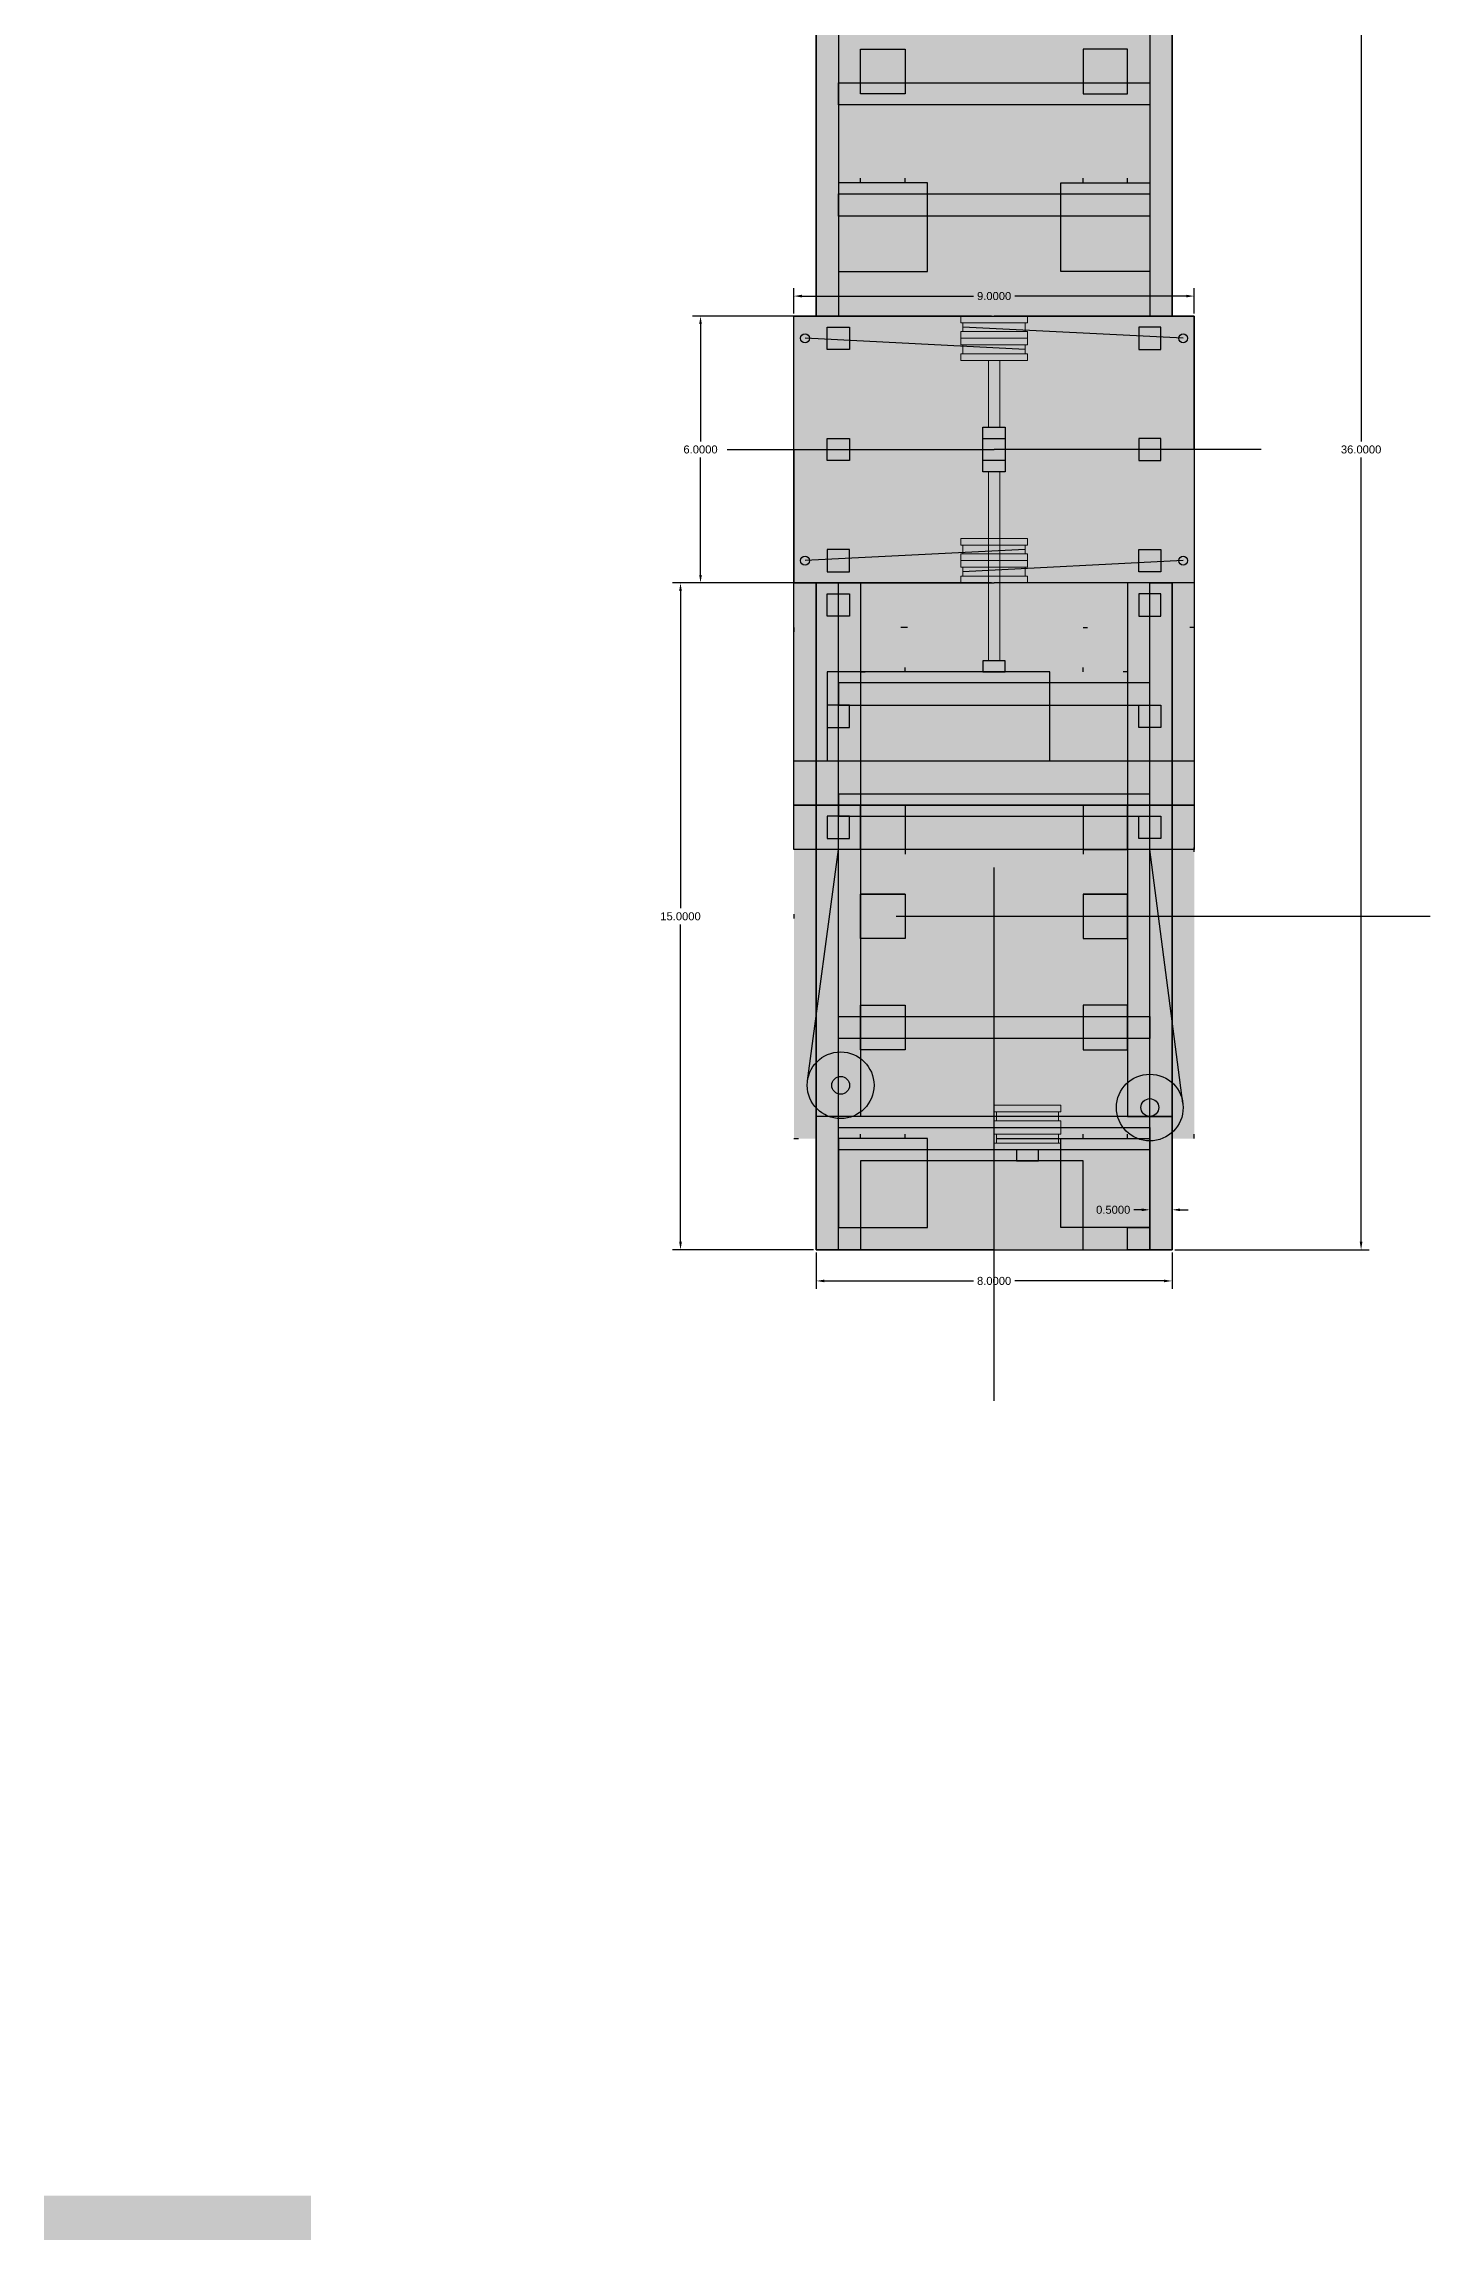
# Model space of a CAD drawing. Header units: millimetres. Extents: x -1.4 to 72, y -0.3 to 74.
# Drawn here: x -1.36 to 29.8, y -0.27 to 49.12 of the extents above; entities that cross this region are included whole.
import ezdxf

# ---------------------------------------------------------------- set-up
doc = ezdxf.new("R2010")
doc.units = ezdxf.units.MM
doc.linetypes.add('ACAD_ISO03W100', pattern=[30, 12, -18])
doc.linetypes.add('DOT', pattern=[6.35, 0, -6.35])
for name, color, linetype in [('bottom', 150, 'Continuous'), ('middle', 190, 'Continuous'), ('motor', 130, 'Continuous'), ('na', 7, 'Continuous'), ('rails', 20, 'Continuous'), ('supports', 90, 'Continuous')]:
    doc.layers.add(name, color=color, linetype=linetype)
doc.styles.get("Standard").update_dxf_attribs({"font": 'arial.ttf'})
doc.dimstyles.get("Standard").update_dxf_attribs({"dimtxt": 0.18, "dimasz": 0.18, "dimexe": 0.18, "dimexo": 0.0625, "dimgap": 0.09, "dimtad": 0, "dimtih": 1, "dimtoh": 1, "dimdec": 4, "dimzin": 0, "dimdsep": 46, "dimtxsty": 'Standard', "dimcen": 0.09, "dimadec": 0, "dimazin": 0, "dimtfac": 1, "dimtdec": 4, "dimtofl": 0, "dimtmove": 0, "dimatfit": 3, "dimfxl": 1, "dimtolj": 1, "dimtzin": 0, "dimarcsym": 0})

# ---------------------------------------------------------------- blocks, each defined once
blk = doc.blocks.new('*D14')
at = {"layer": 'na', "color": 0, "lineweight": -2, "transparency": 16777216}
for p, q in [((16, 21.938), (16, 21.12)), ((24, 21.938), (24, 21.12)), ((16.18, 21.3), (19.537, 21.3)), ((23.82, 21.3), (20.463, 21.3))]:
    blk.add_line(p, q, dxfattribs=at)
at = {"layer": 'na', "color": 0, "transparency": 16777216}
for points in [[(16.18, 21.33), (16.18, 21.27), (16, 21.3)], [(23.82, 21.33), (23.82, 21.27), (24, 21.3)]]:
    blk.add_solid(points, dxfattribs=at)
at = {"layer": 'na', "color": 0, "transparency": 16777216, "insert": (20, 21.3), "char_height": 0.18, "attachment_point": 5}
blk.add_mtext('\\A1;8.0000', dxfattribs=at)
blk = doc.blocks.new('*D16')
at = {"layer": 'na', "color": 0, "lineweight": -2, "transparency": 16777216}
for p, q in [((24.063, 58), (28.43, 58)), ((28.25, 57.82), (28.25, 40.182)), ((28.25, 22.18), (28.25, 39.818)), ((24.063, 22), (28.43, 22))]:
    blk.add_line(p, q, dxfattribs=at)
at = {"layer": 'na', "color": 0, "transparency": 16777216}
for points in [[(28.22, 57.82), (28.28, 57.82), (28.25, 58)], [(28.22, 22.18), (28.28, 22.18), (28.25, 22)]]:
    blk.add_solid(points, dxfattribs=at)
at = {"layer": 'na', "color": 0, "transparency": 16777216, "insert": (28.25, 40), "char_height": 0.18, "attachment_point": 5}
blk.add_mtext('\\A1;36.0000', dxfattribs=at)
blk = doc.blocks.new('*D17')
at = {"layer": 'na', "color": 0, "lineweight": -2, "transparency": 16777216}
for p, q in [((15.438, 37), (12.77, 37)), ((12.95, 36.82), (12.95, 29.682)), ((12.95, 22.18), (12.95, 29.318)), ((15.938, 22), (12.77, 22))]:
    blk.add_line(p, q, dxfattribs=at)
at = {"layer": 'na', "color": 0, "transparency": 16777216}
for points in [[(12.92, 36.82), (12.98, 36.82), (12.95, 37)], [(12.92, 22.18), (12.98, 22.18), (12.95, 22)]]:
    blk.add_solid(points, dxfattribs=at)
at = {"layer": 'na', "color": 0, "transparency": 16777216, "insert": (12.95, 29.5), "char_height": 0.18, "attachment_point": 5}
blk.add_mtext('\\A1;15.0000', dxfattribs=at)
blk = doc.blocks.new('*D18')
at = {"layer": 'na', "color": 0, "lineweight": -2, "transparency": 16777216}
for p, q in [((15.5, 43.062), (15.5, 43.63)), ((24.5, 43.062), (24.5, 43.63)), ((15.68, 43.45), (19.537, 43.45)), ((24.32, 43.45), (20.463, 43.45))]:
    blk.add_line(p, q, dxfattribs=at)
at = {"layer": 'na', "color": 0, "transparency": 16777216}
for points in [[(15.68, 43.48), (15.68, 43.42), (15.5, 43.45)], [(24.32, 43.48), (24.32, 43.42), (24.5, 43.45)]]:
    blk.add_solid(points, dxfattribs=at)
at = {"layer": 'na', "color": 0, "transparency": 16777216, "insert": (20, 43.45), "char_height": 0.18, "attachment_point": 5}
blk.add_mtext('\\A1;9.0000', dxfattribs=at)
blk = doc.blocks.new('*D19')
at = {"layer": 'na', "color": 0, "lineweight": -2, "transparency": 16777216}
for p, q in [((19.938, 43), (13.22, 43)), ((13.4, 42.82), (13.4, 40.182)), ((13.4, 37.18), (13.4, 39.818)), ((19.938, 37), (13.22, 37))]:
    blk.add_line(p, q, dxfattribs=at)
at = {"layer": 'na', "color": 0, "transparency": 16777216}
for points in [[(13.37, 42.82), (13.43, 42.82), (13.4, 43)], [(13.37, 37.18), (13.43, 37.18), (13.4, 37)]]:
    blk.add_solid(points, dxfattribs=at)
at = {"layer": 'na', "color": 0, "transparency": 16777216, "insert": (13.4, 40), "char_height": 0.18, "attachment_point": 5}
blk.add_mtext('\\A1;6.0000', dxfattribs=at)
blk = doc.blocks.new('*D25')
at = {"layer": 'na', "color": 0, "linetype": 'ACAD_ISO03W100', "lineweight": -2, "transparency": 16777216}
for p, q in [((23.32, 22.9), (23.14, 22.9)), ((23.5, 22.962), (23.5, 23.08)), ((24, 22.962), (24, 23.08)), ((24.18, 22.9), (24.36, 22.9))]:
    blk.add_line(p, q, dxfattribs=at)
at = {"layer": 'na', "color": 0, "linetype": 'ACAD_ISO03W100', "transparency": 16777216}
for points in [[(23.32, 22.93), (23.32, 22.87), (23.5, 22.9)], [(24.18, 22.93), (24.18, 22.87), (24, 22.9)]]:
    blk.add_solid(points, dxfattribs=at)
at = {"layer": 'na', "color": 0, "linetype": 'ACAD_ISO03W100', "transparency": 16777216, "insert": (22.677, 22.9), "char_height": 0.18, "attachment_point": 5}
blk.add_mtext('\\A1;0.5000', dxfattribs=at)

msp = doc.modelspace()

# ---------------------------------------------------------------- hatches: boundary and pattern name
at = {"layer": 'bottom', "transparency": 33554457}
h = msp.add_hatch(color=256, dxfattribs=at)
h.paths.add_polyline_path([(24.5, 36), (23, 36), (23, 35), (22, 35), (22, 36), (18, 36), (18, 35), (17, 35), (17, 36), (15.5, 36), (15.5, 24.5), (17, 24.5), (17, 26.5), (17, 27.5), (18, 27.5), (18, 26.5), (18, 24.5), (22, 24.5), (22, 26.5), (22, 27.5), (23, 27.5), (23, 26.5), (23, 24.5), (24.5, 24.5)])
h.paths.add_polyline_path([(22, 31), (22, 32), (23, 32), (23, 31), (23, 30), (23, 29), (22, 29), (22, 30)], flags=16)
h.paths.add_polyline_path([(18, 30), (18, 29), (17, 29), (17, 30), (17, 31), (17, 32), (18, 32), (18, 31)], flags=16)
h.paths.add_polyline_path([(18, 31), (17, 31), (17, 30), (18, 30)], flags=0)
h.paths.add_polyline_path([(18, 32), (17, 32), (17, 31), (18, 31)], flags=0)
h.paths.add_polyline_path([(18, 30), (17, 30), (17, 29), (18, 29)], flags=0)
h.paths.add_polyline_path([(23, 30), (22, 30), (22, 29), (23, 29)], flags=0)
h.paths.add_polyline_path([(23, 31), (22, 31), (22, 30), (23, 30)], flags=0)
h.paths.add_polyline_path([(23, 32), (22, 32), (22, 31), (23, 31)], flags=0)
h.paths.add_polyline_path([(23, 36), (22, 36), (22, 35), (23, 35)], flags=17)
h.paths.add_polyline_path([(18, 36), (17, 36), (17, 35), (18, 35)], flags=17)
h.paths.add_polyline_path([(18.5, 24.5), (16.5, 24.5), (16.5, 22.5), (18.5, 22.5)])
h.paths.add_polyline_path([(23.5, 24.5), (21.5, 24.5), (21.5, 22.5), (23.5, 22.5)])
h.paths.add_polyline_path([(23, 26.5), (22, 26.5), (22, 24.5), (23, 24.5)], flags=17)
h.paths.add_polyline_path([(18, 26.5), (17, 26.5), (17, 24.5), (18, 24.5)], flags=17)
h.paths.add_polyline_path([(18, 27.5), (17, 27.5), (17, 26.5), (18, 26.5)], flags=17)
h.paths.add_polyline_path([(23, 27.5), (22, 27.5), (22, 26.5), (23, 26.5)], flags=17)
h.paths.add_polyline_path([(18.5, 46), (16.5, 46), (16.5, 44), (18.5, 44)])
h.paths.add_polyline_path([(23.5, 46), (21.5, 46), (21.5, 44), (23.5, 44)])
h.paths.add_polyline_path([(18, 48), (17, 48), (17, 46), (18, 46)])
h.paths.add_polyline_path([(23, 48), (22, 48), (22, 46), (23, 46)])
h.paths.add_polyline_path([(23, 49), (22, 49), (22, 48), (23, 48)])
h.paths.add_polyline_path([(18, 49), (17, 49), (17, 48), (18, 48)])
h.paths.add_polyline_path([(18, 53.5), (17, 53.5), (17, 52.5), (18, 52.5)])
h.paths.add_polyline_path([(23, 53.5), (22, 53.5), (22, 52.5), (23, 52.5)])
h.paths.add_polyline_path([(23, 55.5), (22, 55.5), (22, 53.5), (23, 53.5)])
h.paths.add_polyline_path([(18, 55.5), (17, 55.5), (17, 53.5), (18, 53.5)])
h.paths.add_polyline_path([(18.5, 57.5), (16.5, 57.5), (16.5, 55.5), (18.5, 55.5)])
h.paths.add_polyline_path([(23.5, 57.5), (21.5, 57.5), (21.5, 55.5), (23.5, 55.5)])
at = {"layer": 'middle', "lineweight": 140, "transparency": 33554457}
h = msp.add_hatch(color=256, dxfattribs=at)
h.paths.add_polyline_path([(24, 37), (20, 37), (20, 22), (24, 22)])
h.paths.add_polyline_path([(20, 37), (16, 37), (16, 22), (20, 22)])
h.paths.add_polyline_path([(24, 58), (20, 58), (20, 43), (24, 43)])
h.paths.add_polyline_path([(20, 58), (16, 58), (16, 43), (20, 43)])
at = {"layer": 'middle', "lineweight": 140, "true_color": 0xd19cc7, "transparency": 33554523}
h = msp.add_hatch(color=9, dxfattribs=at)
h.paths.add_polyline_path([(20, 43), (15.5, 43), (15.5, 40), (20, 40)])
h.paths.add_polyline_path([(15.65, 42.5, -1), (15.85, 42.5, -1)], flags=16)
h.paths.add_polyline_path([(24.5, 43), (24, 43), (20, 43), (20, 40), (24.5, 40)])
h.paths.add_polyline_path([(24.15, 42.5, -1), (24.35, 42.5, -1)], flags=16)
h.paths.add_polyline_path([(24.5, 40), (20, 40), (20, 37), (24.5, 37)])
h.paths.add_polyline_path([(24.35, 37.5, -1), (24.15, 37.5, -1)], flags=16)
h.paths.add_polyline_path([(20, 40), (15.5, 40), (15.5, 37), (20, 37)])
h.paths.add_polyline_path([(15.85, 37.5, -1), (15.65, 37.5, -1)], flags=16)
at = {"layer": 'middle', "true_color": 0xd19cc7, "transparency": 33554523}
msp.add_hatch(color=9, dxfattribs=at).paths.add_polyline_path([(4.64008, 0.72842), (1.64008, 0.72842), (-1.35992, 0.72842), (-1.35992, -0.27158), (1.64008, -0.27158), (4.64008, -0.27158)])
at = {"layer": 'motor', "transparency": 33554457}
h = msp.add_hatch(color=256, dxfattribs=at)
h.paths.add_polyline_path([(21.25, 35), (16.25, 35), (16.25, 33), (21.25, 33)])
h.paths.add_polyline_path([(24.5, 33), (15.5, 33), (15.5, 32), (24.5, 32)])
h.paths.add_polyline_path([(24.5, 32), (15.5, 32), (15.5, 31), (24.5, 31)])
h.paths.add_polyline_path([(17.3, 25.7, 1), (15.8, 25.7, 1)])
h.paths.add_polyline_path([(16.45, 25.7, -1), (16.65, 25.7, -1)], flags=16)
h.paths.add_polyline_path([(24.25, 25.2, 1), (22.75, 25.2, 1)])
h.paths.add_polyline_path([(23.4, 25.2, -1), (23.6, 25.2, -1)], flags=16)
h.paths.add_polyline_path([(22, 24), (17, 24), (17, 22), (22, 22)])
h.paths.add_polyline_path([(21.45, 24.6), (20.05, 24.6), (20.05, 24.4), (21.45, 24.4)])
h.paths.add_polyline_path([(21.5, 24.75), (20, 24.75), (20, 24.6), (20.05, 24.6), (21.45, 24.6), (21.5, 24.6)])
h.paths.add_polyline_path([(21.5, 24.4), (21.45, 24.4), (20.05, 24.4), (20, 24.4), (20, 24.25), (20.5, 24.25), (21.5, 24.25)])
h.paths.add_polyline_path([(21, 24.25), (20.5, 24.25), (20.5, 24), (21, 24)])
h.paths.add_polyline_path([(21.5, 24.9), (21.45, 24.9), (20.05, 24.9), (20, 24.9), (20, 24.75), (21.5, 24.75)])
h.paths.add_polyline_path([(21.45, 25.1), (20.05, 25.1), (20.05, 24.9), (21.45, 24.9)])
h.paths.add_polyline_path([(21.5, 25.25), (20.5, 25.25), (20, 25.25), (20, 25.1), (20.05, 25.1), (21.45, 25.1), (21.5, 25.1)])
h.paths.add_polyline_path([(20.25, 35.25), (19.75, 35.25), (19.75, 35), (20.25, 35)])
h.paths.add_polyline_path([(20.125, 37), (19.875, 37), (19.875, 35.25), (20.125, 35.25)])
h.paths.add_polyline_path([(20.125, 37.15), (19.875, 37.15), (19.875, 37), (20.125, 37)])
h.paths.add_polyline_path([(20.75, 37.15), (20.7, 37.15), (20.125, 37.15), (20.125, 37), (20.75, 37)])
h.paths.add_polyline_path([(20.7, 37.32071), (20.125, 37.29167), (20.125, 37.15), (20.7, 37.15)])
h.paths.add_polyline_path([(20.125, 37.29167), (19.875, 37.27904), (19.875, 37.15), (20.125, 37.15)])
h.paths.add_polyline_path([(19.875, 37.15), (19.3, 37.15), (19.25, 37.15), (19.25, 37), (19.75, 37), (19.875, 37)])
h.paths.add_polyline_path([(19.875, 37.27904), (19.3, 37.25), (19.3, 37.15), (19.875, 37.15)])
h.paths.add_polyline_path([(19.875, 37.35), (19.3, 37.35), (19.3, 37.25), (19.875, 37.27904)])
h.paths.add_polyline_path([(19.875, 37.5), (19.25, 37.5), (19.25, 37.35), (19.3, 37.35), (19.875, 37.35)])
h.paths.add_polyline_path([(20.75, 37.5), (20.125, 37.5), (20.125, 37.35), (20.7, 37.35), (20.75, 37.35)])
h.paths.add_polyline_path([(20.125, 37.5), (19.875, 37.5), (19.875, 37.35), (20.125, 37.35)])
h.paths.add_polyline_path([(20.75, 37.65), (20.7, 37.65), (20.125, 37.65), (20.125, 37.5), (20.75, 37.5)])
h.paths.add_polyline_path([(20.125, 37.65), (19.875, 37.65), (19.875, 37.5), (20.125, 37.5)])
h.paths.add_polyline_path([(20.125, 37.35), (19.875, 37.35), (19.875, 37.27904), (20.125, 37.29167)])
h.paths.add_polyline_path([(20.7, 37.32071), (20.7, 37.35), (20.125, 37.35), (20.125, 37.29167)])
h.paths.add_polyline_path([(20.7, 37.75), (20.125, 37.72096), (20.125, 37.65), (20.7, 37.65)])
h.paths.add_polyline_path([(20.125, 37.72096), (19.875, 37.70833), (19.875, 37.65), (20.125, 37.65)])
h.paths.add_polyline_path([(20.125, 37.85), (19.875, 37.85), (19.875, 37.70833), (20.125, 37.72096)])
h.paths.add_polyline_path([(20.7, 37.85), (20.125, 37.85), (20.125, 37.72096), (20.7, 37.75)])
h.paths.add_polyline_path([(19.875, 37.85), (19.3, 37.85), (19.3, 37.67929), (19.875, 37.70833)])
h.paths.add_polyline_path([(19.875, 37.70833), (19.3, 37.67929), (19.3, 37.65), (19.875, 37.65)])
h.paths.add_polyline_path([(19.875, 37.65), (19.3, 37.65), (19.25, 37.65), (19.25, 37.5), (19.875, 37.5)])
h.paths.add_polyline_path([(19.875, 38), (19.75, 38), (19.25, 38), (19.25, 37.85), (19.3, 37.85), (19.875, 37.85)])
h.paths.add_polyline_path([(20.75, 38), (20.125, 38), (20.125, 37.85), (20.7, 37.85), (20.75, 37.85)])
h.paths.add_polyline_path([(20.125, 38), (19.875, 38), (19.875, 37.85), (20.125, 37.85)])
h.paths.add_polyline_path([(20.125, 39.5), (19.875, 39.5), (19.875, 38), (20.125, 38)])
h.paths.add_polyline_path([(20.25, 39.75), (19.75, 39.75), (19.75, 39.5), (20.25, 39.5)])
h.paths.add_polyline_path([(20.25, 40.25), (20, 40.25), (19.75, 40.25), (19.75, 39.75), (20.25, 39.75)])
h.paths.add_polyline_path([(20.25, 40.5), (19.75, 40.5), (19.75, 40.25), (20, 40.25), (20.25, 40.25)])
h.paths.add_polyline_path([(20.125, 42), (19.875, 42), (19.875, 40.5), (20.125, 40.5)])
h.paths.add_polyline_path([(20.75, 42.15), (20.7, 42.15), (19.3, 42.15), (19.25, 42.15), (19.25, 42), (19.75, 42), (20.75, 42)])
h.paths.add_polyline_path([(20.7, 42.25), (19.3, 42.32071), (19.3, 42.15), (20.7, 42.15)])
h.paths.add_polyline_path([(20.7, 42.35), (19.3, 42.35), (19.3, 42.32071), (20.7, 42.25)])
h.paths.add_polyline_path([(20.75, 42.5), (19.25, 42.5), (19.25, 42.35), (19.3, 42.35), (20.7, 42.35), (20.75, 42.35)])
h.paths.add_polyline_path([(20.75, 42.65), (20.7, 42.65), (19.3, 42.65), (19.25, 42.65), (19.25, 42.5), (20.75, 42.5)])
h.paths.add_polyline_path([(19.3, 42.75), (19.3, 42.65), (20.7, 42.65), (20.7, 42.67929)])
h.paths.add_polyline_path([(20.7, 42.85), (19.3, 42.85), (19.3, 42.75), (20.7, 42.67929)])
h.paths.add_polyline_path([(20.75, 43), (19.25, 43), (19.25, 42.85), (19.3, 42.85), (20.7, 42.85), (20.75, 42.85)])
at = {"layer": 'rails', "true_color": 0xa953a0, "transparency": 33554457}
h = msp.add_hatch(color=215, dxfattribs=at)
h.paths.add_polyline_path([(23, 37), (24, 37), (24, 31), (24.5, 31), (24.5, 43), (15.5, 43), (15.5, 31), (16, 31), (16, 37), (17, 37), (17, 31), (23, 31)])
h.paths.add_polyline_path([(16.75, 37.25), (16.25, 37.25), (16.25, 37.75), (16.75, 37.75)], flags=16)
h.paths.add_polyline_path([(23.25, 37.25), (23.25, 37.75), (23.75, 37.75), (23.75, 37.25)], flags=16)
h.paths.add_polyline_path([(16.75, 39.75), (16.25, 39.75), (16.25, 40.25), (16.75, 40.25)], flags=16)
h.paths.add_polyline_path([(23.25, 39.75), (23.25, 40.25), (23.75, 40.25), (23.75, 39.75)], flags=16)
h.paths.add_polyline_path([(16.75, 42.25), (16.25, 42.25), (16.25, 42.75), (16.75, 42.75)], flags=16)
h.paths.add_polyline_path([(23.25, 42.25), (23.25, 42.75), (23.75, 42.75), (23.75, 42.25)], flags=16)
at = {"layer": 'rails', "true_color": 0x991b1e, "transparency": 33554477}
h = msp.add_hatch(color=244, dxfattribs=at)
h.paths.add_polyline_path([(16.75, 34.25), (16.25, 34.25), (16.25, 33.75), (16.75, 33.75)])
h.paths.add_polyline_path([(16.75, 36.75), (16.25, 36.75), (16.25, 36.25), (16.75, 36.25)])
h.paths.add_polyline_path([(16.75, 37.75), (16.25, 37.75), (16.25, 37.25), (16.75, 37.25)])
h.paths.add_polyline_path([(16.75, 31.75), (16.25, 31.75), (16.25, 31.25), (16.75, 31.25)])
h.paths.add_polyline_path([(23.75, 31.75), (23.25, 31.75), (23.25, 31.25), (23.75, 31.25)])
h.paths.add_polyline_path([(23.75, 34.25), (23.25, 34.25), (23.25, 33.75), (23.75, 33.75)])
h.paths.add_polyline_path([(23.75, 36.75), (23.25, 36.75), (23.25, 36.25), (23.75, 36.25)])
h.paths.add_polyline_path([(23.75, 37.75), (23.25, 37.75), (23.25, 37.25), (23.75, 37.25)])
h.paths.add_polyline_path([(16.75, 40.25), (16.25, 40.25), (16.25, 39.75), (16.75, 39.75)])
h.paths.add_polyline_path([(16.75, 42.75), (16.25, 42.75), (16.25, 42.25), (16.75, 42.25)])
h.paths.add_polyline_path([(23.75, 42.75), (23.25, 42.75), (23.25, 42.25), (23.75, 42.25)])
h.paths.add_polyline_path([(23.75, 40.25), (23.25, 40.25), (23.25, 39.75), (23.75, 39.75)])
at = {"layer": 'rails', "transparency": 33554457}
h = msp.add_hatch(color=256, dxfattribs=at)
h.paths.add_polyline_path([(17, 31), (16, 31), (16, 25), (17, 25)])
h.paths.add_polyline_path([(17, 37), (16, 37), (16, 31), (17, 31)])
h.paths.add_polyline_path([(16.75, 31.75), (16.75, 31.25), (16.25, 31.25), (16.25, 31.75)], flags=16)
h.paths.add_polyline_path([(16.25, 33.75), (16.25, 34.25), (16.75, 34.25), (16.75, 33.75)], flags=16)
h.paths.add_polyline_path([(16.25, 36.25), (16.25, 36.75), (16.75, 36.75), (16.75, 36.25)], flags=16)
h.paths.add_polyline_path([(24, 31), (23, 31), (23, 25), (24, 25)])
h.paths.add_polyline_path([(24, 37), (23, 37), (23, 31), (24, 31)])
h.paths.add_polyline_path([(23.75, 31.75), (23.75, 31.25), (23.25, 31.25), (23.25, 31.75)], flags=16)
h.paths.add_polyline_path([(23.25, 33.75), (23.25, 34.25), (23.75, 34.25), (23.75, 33.75)], flags=16)
h.paths.add_polyline_path([(23.25, 36.25), (23.25, 36.75), (23.75, 36.75), (23.75, 36.25)], flags=16)
msp.add_hatch(color=256, dxfattribs=at).paths.add_polyline_path([(24, 25), (16, 25), (16, 22), (24, 22)])

# ---------------------------------------------------------------- linework, layer by layer
at = {"layer": 'bottom', "linetype": 'DOT', "transparency": 33554664}
for p, q in [((17, 46), (17, 48)), ((18, 46), (18, 48)), ((22, 46), (22, 48)), ((23, 46), (23, 48)), ((17, 31), (17, 30)), ((18, 31), (18, 30)), ((22, 31), (22, 30)), ((23, 31), (23, 30)), ((17, 24.5), (17, 26.5)), ((18, 24.5), (18, 26.5)), ((22, 24.5), (22, 26.5)), ((23, 24.5), (23, 26.5))]:
    msp.add_line(p, q, dxfattribs=at)
at = {"layer": 'bottom', "transparency": 33554664}
for p, q in [((17, 31), (17, 32)), ((17, 32), (18, 32)), ((18, 32), (18, 31)), ((23, 32), (22, 32)), ((22, 32), (22, 31)), ((23, 31), (23, 32)), ((18, 30), (17, 30)), ((22, 30), (23, 30))]:
    msp.add_line(p, q, dxfattribs=at)
for points in [[(18, 48), (17, 48), (17, 49), (18, 49)], [(22, 48), (23, 48), (23, 49), (22, 49)], [(18, 31), (17, 31), (17, 32), (18, 32)], [(22, 31), (23, 31), (23, 32), (22, 32)], [(18, 29), (17, 29), (17, 30), (18, 30)], [(22, 29), (23, 29), (23, 30), (22, 30)], [(18, 26.5), (17, 26.5), (17, 27.5), (18, 27.5)], [(22, 26.5), (23, 26.5), (23, 27.5), (22, 27.5)]]:
    msp.add_lwpolyline(points, close=True, dxfattribs=at)
for points in [[(16.5, 44), (18.5, 44), (18.5, 46), (16.5, 46), (16.5, 44)], [(23.5, 44), (21.5, 44), (21.5, 46), (23.5, 46), (23.5, 44)], [(16.5, 22.5), (18.5, 22.5), (18.5, 24.5), (16.5, 24.5), (16.5, 22.5)], [(23.5, 22.5), (21.5, 22.5), (21.5, 24.5), (23.5, 24.5), (23.5, 22.5)]]:
    msp.add_lwpolyline(points, dxfattribs=at)
at = {"layer": 'bottom', "linetype": 'DOT', "transparency": 33554664}
for points in [[(24.5, 36), (15.5, 36), (15.5, 24.5), (24.5, 24.5)], [(18, 36), (17, 36), (17, 35), (18, 35)], [(22, 36), (23, 36), (23, 35), (22, 35)]]:
    msp.add_lwpolyline(points, close=True, dxfattribs=at)
at = {"layer": 'middle', "linetype": 'ACAD_ISO03W100', "transparency": 33554664}
for p in [(20, 61.4), (20, 61.4), (14, 40), (14, 40), (20, 18.6), (26, 40)]:
    msp.add_line(p, (20, 40), dxfattribs=at)
at = {"layer": 'middle', "transparency": 33554664}
for p, q in [((15.5, 43), (16, 43)), ((24.5, 43), (24, 43)), ((15.5, 37), (16, 37))]:
    msp.add_line(p, q, dxfattribs=at)
at = {"layer": 'middle', "linetype": 'ACAD_ISO03W100'}
for p in [(26, 40), (20, 18.6)]:
    msp.add_line(p, (20, 40), dxfattribs=at)
at = {"layer": 'middle'}
msp.add_line((24.5, 37), (24, 37), dxfattribs=at)
at = {"layer": 'middle', "transparency": 33554664}
for points in [[(20, 58), (16, 58), (16, 43)], [(20, 58), (24, 58), (24, 43)], [(15.5, 40), (15.5, 43), (20, 43)], [(24.5, 40), (24.5, 43), (20, 43)], [(15.5, 40), (15.5, 37), (20, 37)], [(20, 22), (16, 22), (16, 37)], [(20, 22), (24, 22), (24, 37)]]:
    msp.add_lwpolyline(points, dxfattribs=at)
at = {"layer": 'middle'}
msp.add_lwpolyline([(24.5, 40), (24.5, 37), (20, 37)], dxfattribs=at)
at = {"layer": 'middle', "transparency": 33554664}
for centre in [(15.75, 42.5), (24.25, 42.5), (15.75, 37.5)]:
    msp.add_circle(centre, 0.1, dxfattribs=at)
at = {"layer": 'middle'}
msp.add_circle((24.25, 37.5), 0.1, dxfattribs=at)
at = {"layer": 'motor', "lineweight": 9, "transparency": 33554664}
for p, q in [((19.25, 43), (19.25, 42.85)), ((20.75, 43), (20.75, 42.85)), ((19.25, 42.85), (19.3, 42.85)), ((19.3, 42.65), (19.25, 42.65)), ((19.25, 42.65), (19.25, 42.5)), ((19.25, 42.35), (19.25, 42.5)), ((19.3, 42.85), (19.3, 42.65)), ((19.3, 42.85), (20.7, 42.85)), ((19.3, 42.65), (20.7, 42.65)), ((20.75, 42.85), (20.7, 42.85)), ((20.7, 42.85), (20.7, 42.65)), ((20.7, 42.65), (20.75, 42.65)), ((20.75, 42.65), (20.75, 42.5)), ((20.75, 42.35), (20.75, 42.5)), ((19.3, 42.35), (19.25, 42.35)), ((19.25, 42), (19.25, 42.15)), ((19.25, 42.15), (19.3, 42.15)), ((19.3, 42.15), (19.3, 42.35)), ((19.3, 42.35), (20.7, 42.35)), ((19.3, 42.15), (20.7, 42.15)), ((20.7, 42.15), (20.7, 42.35)), ((20.7, 42.35), (20.75, 42.35)), ((20.75, 42.15), (20.7, 42.15)), ((20.75, 42), (20.75, 42.15)), ((19.25, 38), (19.25, 37.85)), ((19.25, 37.85), (19.3, 37.85)), ((19.3, 37.65), (19.25, 37.65)), ((19.25, 37.65), (19.25, 37.5)), ((19.3, 37.85), (19.3, 37.65)), ((19.3, 37.85), (20.7, 37.85)), ((19.3, 37.65), (20.7, 37.65)), ((20.75, 37.85), (20.7, 37.85)), ((20.7, 37.85), (20.7, 37.65)), ((20.7, 37.65), (20.75, 37.65)), ((20.75, 38), (20.75, 37.85)), ((20.75, 37.65), (20.75, 37.5)), ((19.25, 37.35), (19.25, 37.5)), ((19.3, 37.35), (19.25, 37.35)), ((19.25, 37), (19.25, 37.15)), ((19.25, 37.15), (19.3, 37.15)), ((19.3, 37.15), (19.3, 37.35)), ((19.3, 37.35), (20.7, 37.35)), ((19.3, 37.15), (20.7, 37.15)), ((20.7, 37.35), (20.75, 37.35)), ((20.7, 37.15), (20.7, 37.35)), ((20.75, 37.15), (20.7, 37.15)), ((20.75, 37.35), (20.75, 37.5)), ((20.75, 37), (20.75, 37.15)), ((20, 25.25), (20, 25.1)), ((21.5, 25.25), (21.5, 25.1)), ((20, 25.1), (20.05, 25.1)), ((20.05, 24.9), (20, 24.9)), ((20, 24.9), (20, 24.75)), ((20, 24.6), (20, 24.75)), ((20.05, 25.1), (20.05, 24.9)), ((20.05, 25.1), (21.45, 25.1)), ((20.05, 24.9), (21.45, 24.9)), ((21.5, 25.1), (21.45, 25.1)), ((21.45, 25.1), (21.45, 24.9)), ((21.45, 24.9), (21.5, 24.9)), ((21.5, 24.9), (21.5, 24.75)), ((21.5, 24.6), (21.5, 24.75)), ((20.05, 24.6), (20, 24.6)), ((20, 24.25), (20, 24.4)), ((20, 24.4), (20.05, 24.4)), ((20.05, 24.4), (20.05, 24.6)), ((20.05, 24.6), (21.45, 24.6)), ((20.05, 24.4), (21.45, 24.4)), ((21.45, 24.6), (21.5, 24.6)), ((21.45, 24.4), (21.45, 24.6)), ((21.5, 24.4), (21.45, 24.4)), ((21.5, 24.25), (21.5, 24.4))]:
    msp.add_line(p, q, dxfattribs=at)
at = {"layer": 'motor', "transparency": 33554664}
for p, q in [((20.7, 42.25), (15.75, 42.5)), ((24.25, 42.5), (19.3, 42.75)), ((20.7, 37.75), (15.75, 37.5)), ((24.25, 37.5), (19.3, 37.25)), ((15.80658, 25.79912), (16.5, 31)), ((24.2437, 25.29698), (23.5, 31)), ((21.45, 25), (16.81926, 25)), ((20.05, 24.5), (23.23074, 24.5))]:
    msp.add_line(p, q, dxfattribs=at)
at = {"layer": 'motor', "lineweight": 9, "transparency": 33554664}
for points in [[(20.75, 43), (19.25, 43), (19.25, 42.85)], [(19.25, 42.65), (19.25, 42.5), (20.75, 42.5), (20.75, 42.65)], [(19.25, 42.35), (19.25, 42.5), (20.75, 42.5), (20.75, 42.35)], [(19.75, 42), (19.25, 42), (19.25, 42.15)], [(20.75, 42.15), (20.75, 42), (19.75, 42)], [(19.875, 40.5), (19.875, 42)], [(20.125, 42), (20.125, 40.5)], [(20.125, 39.5), (20.125, 35.25), (19.875, 35.25), (19.875, 39.5)], [(19.75, 38), (19.25, 38), (19.25, 37.85)], [(19.25, 37.65), (19.25, 37.5), (20.75, 37.5), (20.75, 37.65)], [(20.75, 37.85), (20.75, 38), (19.75, 38)], [(19.25, 37.35), (19.25, 37.5), (20.75, 37.5), (20.75, 37.35)], [(19.75, 37), (19.25, 37), (19.25, 37.15)], [(20.75, 37.15), (20.75, 37), (19.75, 37)], [(20.5, 25.25), (20, 25.25), (20, 25.1)], [(21.5, 25.1), (21.5, 25.25), (20.5, 25.25)], [(20, 24.9), (20, 24.75), (21.5, 24.75), (21.5, 24.9)], [(20, 24.6), (20, 24.75), (21.5, 24.75), (21.5, 24.6)], [(20.5, 24.25), (20, 24.25), (20, 24.4)], [(21.5, 24.4), (21.5, 24.25), (20.5, 24.25)]]:
    msp.add_lwpolyline(points, dxfattribs=at)
at = {"layer": 'motor', "transparency": 33554664}
for points in [[(20.25, 40), (20.25, 39.5), (19.75, 39.5), (19.75, 40.5), (20.25, 40.5), (20.25, 40)], [(20, 40.25), (20.25, 40.25), (20.25, 39.75), (19.75, 39.75), (19.75, 40.25), (20, 40.25)], [(20.25, 35), (20.25, 35.25), (19.75, 35.25), (19.75, 35), (20.25, 35)], [(21.25, 33), (21.25, 35), (16.25, 35), (16.25, 33), (21.25, 33)], [(15.5, 32), (15.5, 33), (24.5, 33), (24.5, 32), (15.5, 32)], [(15.5, 31), (15.5, 32), (24.5, 32), (24.5, 31), (15.5, 31)], [(21, 24), (21, 24.25), (20.5, 24.25), (20.5, 24), (21, 24)], [(22, 22), (22, 24), (17, 24), (17, 22), (22, 22)]]:
    msp.add_lwpolyline(points, dxfattribs=at)
for centre in [(16.55, 25.7), (23.5, 25.2)]:
    msp.add_circle(centre, 0.75, dxfattribs=at)
at = {"layer": 'rails', "transparency": 33554664}
for points in [[(24.5, 31), (15.5, 31), (15.5, 43), (24.5, 43), (24.5, 31)], [(16.25, 42.75), (16.75, 42.75), (16.75, 42.25), (16.25, 42.25), (16.25, 42.75)], [(23.75, 42.75), (23.25, 42.75), (23.25, 42.25), (23.75, 42.25), (23.75, 42.75)], [(16.25, 40.25), (16.75, 40.25), (16.75, 39.75), (16.25, 39.75), (16.25, 40.25)], [(23.75, 40.25), (23.25, 40.25), (23.25, 39.75), (23.75, 39.75), (23.75, 40.25)], [(16.25, 37.25), (16.75, 37.25), (16.75, 37.75), (16.25, 37.75), (16.25, 37.25)], [(23.75, 37.25), (23.25, 37.25), (23.25, 37.75), (23.75, 37.75), (23.75, 37.25)], [(16, 37), (17, 37), (17, 25), (16, 25), (16, 37)], [(16.25, 36.75), (16.75, 36.75), (16.75, 36.25), (16.25, 36.25), (16.25, 36.75)], [(24, 37), (23, 37), (23, 25), (24, 25), (24, 37)], [(23.75, 36.75), (23.25, 36.75), (23.25, 36.25), (23.75, 36.25), (23.75, 36.75)], [(16.25, 33.75), (16.75, 33.75), (16.75, 34.25), (16.25, 34.25), (16.25, 33.75)], [(23.75, 33.75), (23.25, 33.75), (23.25, 34.25), (23.75, 34.25), (23.75, 33.75)], [(16.25, 31.25), (16.75, 31.25), (16.75, 31.75), (16.25, 31.75), (16.25, 31.25)], [(23.75, 31.25), (23.25, 31.25), (23.25, 31.75), (23.75, 31.75), (23.75, 31.25)], [(24, 25), (16, 25), (16, 22), (24, 22), (24, 25)]]:
    msp.add_lwpolyline(points, dxfattribs=at)
for centre in [(16.55, 25.7), (23.5, 25.2)]:
    msp.add_circle(centre, 0.2, dxfattribs=at)
at = {"layer": 'supports', "linetype": 'ACAD_ISO03W100', "transparency": 33554664}
msp.add_line((29.8, 29.5), (10.35, 29.5), dxfattribs=at)
at = {"layer": 'supports', "transparency": 33554664}
for points in [[(16, 58), (16.5, 58), (16.5, 43), (16, 43)], [(24, 58), (23.5, 58), (23.5, 43), (24, 43)], [(16, 22), (16.5, 22), (16.5, 37), (16, 37)], [(24, 22), (23.5, 22), (23.5, 37), (24, 37)], [(17, 22), (16.5, 22), (16.5, 22.5), (17, 22.5)], [(23.5, 22), (23, 22), (23, 22.5), (23.5, 22.5)]]:
    msp.add_lwpolyline(points, close=True, dxfattribs=at)
for points in [[(16.5, 47.75), (16.5, 48.25), (23.5, 48.25), (23.5, 47.75), (16.5, 47.75)], [(16.5, 45.25), (16.5, 45.75), (23.5, 45.75), (23.5, 45.25), (16.5, 45.25)], [(16.5, 34.75), (16.5, 34.25), (23.5, 34.25), (23.5, 34.75), (16.5, 34.75)], [(16.5, 32.25), (16.5, 31.75), (23.5, 31.75), (23.5, 32.25), (16.5, 32.25)], [(16.5, 26.75), (16.5, 27.25), (23.5, 27.25), (23.5, 26.75), (16.5, 26.75)], [(16.5, 24.25), (16.5, 24.75), (23.5, 24.75), (23.5, 24.25), (16.5, 24.25)]]:
    msp.add_lwpolyline(points, dxfattribs=at)

# ---------------------------------------------------------------- dimensions: what is measured, and where the dimension line sits
at = {"layer": 'na', "transparency": 33554664}
for base, p1, p2, angle, picture, middle in [((28.25, 58), (24, 22), (24, 58), 90, '*D16', (28.25, 40)), ((24.5, 43.45), (15.5, 43), (24.5, 43), 180, '*D18', (20, 43.45)), ((13.4, 37), (20, 43), (20, 37), 270, '*D19', (13.4, 40)), ((12.95, 22), (15.5, 37), (16, 22), 90, '*D17', (12.95, 29.5)), ((24, 21.3), (16, 22), (24, 22), 180, '*D14', (20, 21.3))]:
    dim = msp.add_linear_dim(base=base, p1=p1, p2=p2, angle=angle, dimstyle='Standard', dxfattribs=at)
    dim.commit()
    dim.dimension.update_dxf_attribs({"geometry": picture, "text_midpoint": middle})
at = {"layer": 'na', "linetype": 'ACAD_ISO03W100', "transparency": 33554664}
dim = msp.add_linear_dim(base=(23.5, 22.9), p1=(24, 22.9), p2=(23.5, 22.9), angle=180, dimstyle='Standard', dxfattribs=at)
dim.commit()
dim.dimension.update_dxf_attribs({"geometry": '*D25', "text_midpoint": (22.67668, 22.9)})

doc.saveas('drawing.dxf')
